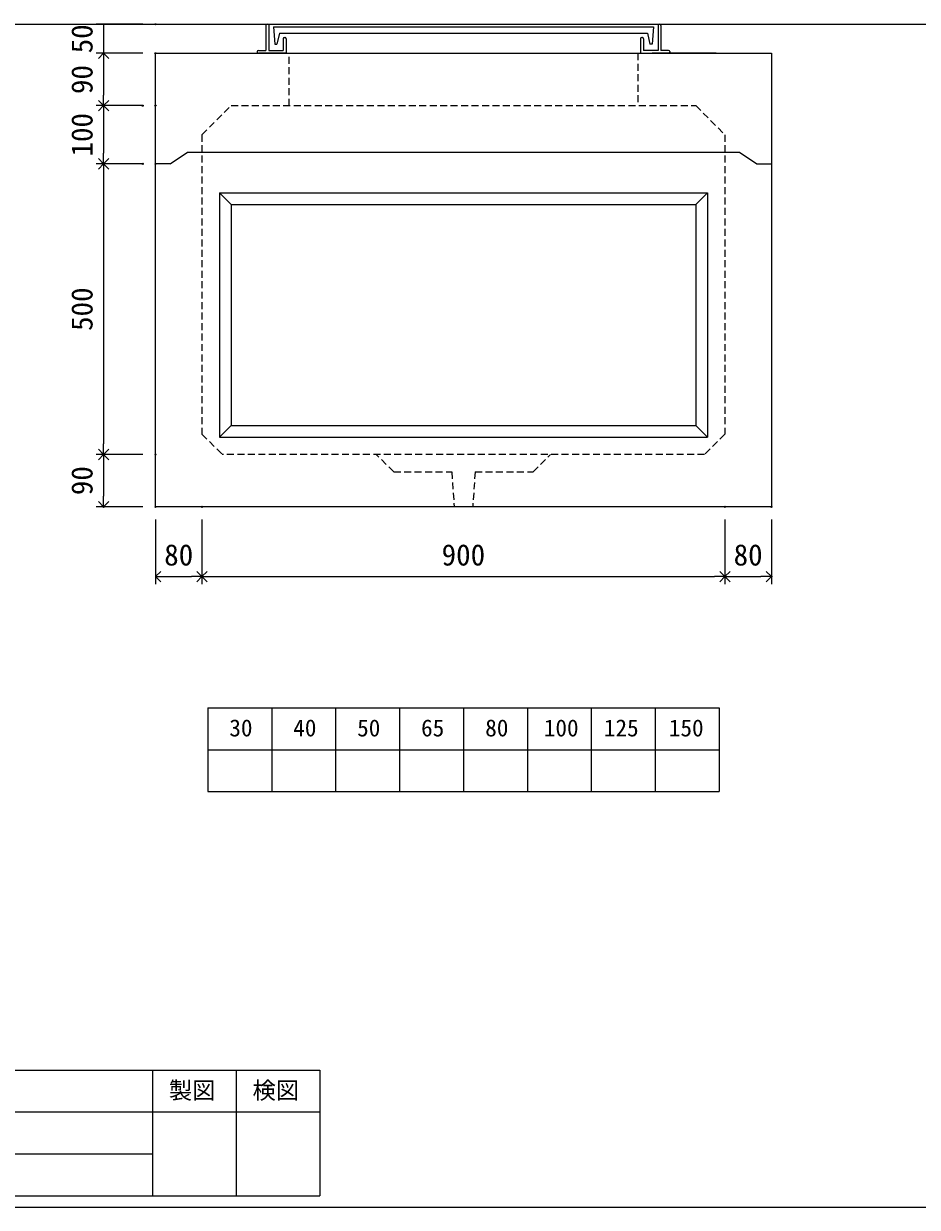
# Model space of a CAD drawing. Units: millimetres, scale not verified. Extents: x -4890 to 18490, y -2324 to 2324.
# Drawn here: x 308 to 1846, y -1951 to 85 of the extents above; entities that cross this region are included whole.
import ezdxf
from ezdxf.enums import TextEntityAlignment as Align

# ---------------------------------------------------------------- set-up
doc = ezdxf.new("R2010")
doc.units = ezdxf.units.MM
doc.header["$LTSCALE"] = 10
doc.header["$PDMODE"] = 32
doc.header["$PDSIZE"] = 2
doc.linetypes.add('DASHED1', pattern=[1.8, 1.2, -0.6])
doc.layers.add('0-1_Defpoints', color=7, linetype='Continuous')
for name, color, linetype, lineweight in [('0-2_waku', 7, 'Continuous', 18), ('0-3_gaikei', 7, 'Continuous', 18), ('0-4_kakure', 7, 'DASHED1', 5), ('0-5_sunpou', 7, 'Continuous', 5), ('0-9_uchigawa', 6, 'Continuous', 18), ('0-B_futa', 3, 'Continuous', 18), ('0-C_GL', 4, 'Continuous', 18), ('0-E_文字１', 7, 'Continuous', 18)]:
    doc.layers.add(name, color=color, linetype=linetype, lineweight=lineweight)
doc.styles.add('ＭＳ ゴシック', font='')
doc.styles.get('ＭＳ ゴシック').set_extended_font_data('MS Gothic')

# ---------------------------------------------------------------- blocks, each defined once
blk = doc.blocks.new('_Open90')
at = {"layer": '0-5_sunpou'}
blk.add_line((0, 0), (-1, 0), dxfattribs=at)
blk.add_lwpolyline([(-0.5, 0.5), (0, 0), (-0.5, -0.5)], dxfattribs=at)
blk = doc.blocks.new('D79')
at = {"layer": '0-1_Defpoints'}
for p in [(1982.32, 2214.36), (1893, 2124.36), (1982.32, 2124.36)]:
    blk.add_point(p, dxfattribs=at)
at = {"layer": '0-5_sunpou'}
for p, q in [((1960.32, 2214.36), (1880, 2214.36)), ((1893, 2196.36), (1893, 2142.36)), ((1960.32, 2124.36), (1880, 2124.36))]:
    blk.add_line(p, q, dxfattribs=at)
at = {"layer": '0-5_sunpou', "xscale": 18, "yscale": 18}
for p, rotation in [((1893, 2214.36), 90), ((1893, 2124.36), 270)]:
    blk.add_blockref('_Open90', p, dxfattribs=dict(at, rotation=rotation))
at = {"layer": '0-5_sunpou', "style": 'ＭＳ ゴシック'}
blk.add_text('90', height=36.66, rotation=90, dxfattribs=at).set_placement((1885, 2144.36), align=Align.BOTTOM_LEFT)
blk = doc.blocks.new('D80')
at = {"layer": '0-1_Defpoints'}
for p in [(1982.32, 2024.36), (1893, 1524.36), (1982.32, 1524.36)]:
    blk.add_point(p, dxfattribs=at)
at = {"layer": '0-5_sunpou'}
for p, q in [((1960.32, 2024.36), (1880, 2024.36)), ((1893, 2006.36), (1893, 1542.36)), ((1960.32, 1524.36), (1880, 1524.36))]:
    blk.add_line(p, q, dxfattribs=at)
at = {"layer": '0-5_sunpou', "xscale": 18, "yscale": 18}
for p, rotation in [((1893, 2024.36), 90), ((1893, 1524.36), 270)]:
    blk.add_blockref('_Open90', p, dxfattribs=dict(at, rotation=rotation))
at = {"layer": '0-5_sunpou', "style": 'ＭＳ ゴシック'}
blk.add_text('500', height=36.66, rotation=90, dxfattribs=at).set_placement((1885, 1736.86), align=Align.BOTTOM_LEFT)
blk = doc.blocks.new('D81')
at = {"layer": '0-1_Defpoints'}
for p in [(1982.32, 1524.36), (1893, 1434.36), (1982.32, 1434.36)]:
    blk.add_point(p, dxfattribs=at)
at = {"layer": '0-5_sunpou'}
for p, q in [((1960.32, 1524.36), (1880, 1524.36)), ((1893, 1506.36), (1893, 1452.36)), ((1960.32, 1434.36), (1880, 1434.36))]:
    blk.add_line(p, q, dxfattribs=at)
at = {"layer": '0-5_sunpou', "xscale": 18, "yscale": 18}
for p, rotation in [((1893, 1524.36), 90), ((1893, 1434.36), 270)]:
    blk.add_blockref('_Open90', p, dxfattribs=dict(at, rotation=rotation))
at = {"layer": '0-5_sunpou', "style": 'ＭＳ ゴシック'}
blk.add_text('90', height=36.66, rotation=90, dxfattribs=at).set_placement((1885, 1454.36), align=Align.BOTTOM_LEFT)
blk = doc.blocks.new('D82')
at = {"layer": '0-1_Defpoints'}
for p in [(1982.32, 1434.36), (2062.32, 1434.36), (2062.32, 1314.33)]:
    blk.add_point(p, dxfattribs=at)
at = {"layer": '0-5_sunpou'}
for p, q in [((1982.32, 1412.36), (1982.32, 1301.33)), ((2062.32, 1412.36), (2062.32, 1301.33)), ((2000.32, 1314.33), (2044.32, 1314.33))]:
    blk.add_line(p, q, dxfattribs=at)
at = {"layer": '0-5_sunpou', "xscale": 18, "yscale": 18, "rotation": 180}
blk.add_blockref('_Open90', (1982.32, 1314.33), dxfattribs=at)
at = {"layer": '0-5_sunpou', "xscale": 18, "yscale": 18}
blk.add_blockref('_Open90', (2062.32, 1314.33), dxfattribs=at)
at = {"layer": '0-5_sunpou', "style": 'ＭＳ ゴシック'}
blk.add_text('80', height=36.66, dxfattribs=at).set_placement((1997.32, 1322.33), align=Align.BOTTOM_LEFT)
blk = doc.blocks.new('D83')
at = {"layer": '0-1_Defpoints'}
for p in [(2062.32, 1434.36), (2962.32, 1434.36), (2962.32, 1314.33)]:
    blk.add_point(p, dxfattribs=at)
at = {"layer": '0-5_sunpou'}
for p, q in [((2062.32, 1412.36), (2062.32, 1301.33)), ((2962.32, 1412.36), (2962.32, 1301.33)), ((2080.32, 1314.33), (2944.32, 1314.33))]:
    blk.add_line(p, q, dxfattribs=at)
at = {"layer": '0-5_sunpou', "xscale": 18, "yscale": 18, "rotation": 180}
blk.add_blockref('_Open90', (2062.32, 1314.33), dxfattribs=at)
at = {"layer": '0-5_sunpou', "xscale": 18, "yscale": 18}
blk.add_blockref('_Open90', (2962.32, 1314.33), dxfattribs=at)
at = {"layer": '0-5_sunpou', "style": 'ＭＳ ゴシック'}
blk.add_text('900', height=36.66, dxfattribs=at).set_placement((2474.82, 1322.33), align=Align.BOTTOM_LEFT)
blk = doc.blocks.new('D84')
at = {"layer": '0-1_Defpoints'}
for p in [(2962.32, 1434.36), (3042.32, 1434.36), (3042.32, 1314.33)]:
    blk.add_point(p, dxfattribs=at)
at = {"layer": '0-5_sunpou'}
for p, q in [((2962.32, 1412.36), (2962.32, 1301.33)), ((3042.32, 1412.36), (3042.32, 1301.33)), ((2980.32, 1314.33), (3024.32, 1314.33))]:
    blk.add_line(p, q, dxfattribs=at)
at = {"layer": '0-5_sunpou', "xscale": 18, "yscale": 18, "rotation": 180}
blk.add_blockref('_Open90', (2962.32, 1314.33), dxfattribs=at)
at = {"layer": '0-5_sunpou', "xscale": 18, "yscale": 18}
blk.add_blockref('_Open90', (3042.32, 1314.33), dxfattribs=at)
at = {"layer": '0-5_sunpou', "style": 'ＭＳ ゴシック'}
blk.add_text('80', height=36.66, dxfattribs=at).set_placement((2977.32, 1322.33), align=Align.BOTTOM_LEFT)
blk = doc.blocks.new('D85')
at = {"layer": '0-1_Defpoints'}
for p in [(1960.32, 2124.36), (1893, 2024.36), (1960.32, 2024.36)]:
    blk.add_point(p, dxfattribs=at)
at = {"layer": '0-5_sunpou'}
for p, q in [((1938.32, 2124.36), (1880, 2124.36)), ((1893, 2106.36), (1893, 2042.36)), ((1938.32, 2024.36), (1880, 2024.36))]:
    blk.add_line(p, q, dxfattribs=at)
at = {"layer": '0-5_sunpou', "xscale": 18, "yscale": 18}
for p, rotation in [((1893, 2124.36), 90), ((1893, 2024.36), 270)]:
    blk.add_blockref('_Open90', p, dxfattribs=dict(at, rotation=rotation))
at = {"layer": '0-5_sunpou', "style": 'ＭＳ ゴシック'}
blk.add_text('100', height=36.66, rotation=90, dxfattribs=at).set_placement((1885, 2036.86), align=Align.BOTTOM_LEFT)
blk = doc.blocks.new('D76')
at = {"layer": '0-1_Defpoints'}
for p in [(1982.32, 2264.36), (1893, 2214.36), (1982.32, 2214.36)]:
    blk.add_point(p, dxfattribs=at)
at = {"layer": '0-5_sunpou'}
for p, q in [((1960.32, 2264.36), (1880, 2264.36)), ((1893, 2264.36), (1893, 2214.36)), ((1960.32, 2214.36), (1880, 2214.36))]:
    blk.add_line(p, q, dxfattribs=at)
at = {"layer": '0-5_sunpou', "style": 'ＭＳ ゴシック'}
blk.add_text('50', height=36.66, rotation=90, dxfattribs=at).set_placement((1885, 2214.36), align=Align.BOTTOM_LEFT)

msp = doc.modelspace()

# ---------------------------------------------------------------- linework, layer by layer
at = {"layer": '0-2_waku'}
for p, q in [((624.94, -1092.13), (624.94, -1236.13)), ((624.94, -1092.13), (624.94, -1236.13)), ((624.94, -1092.13), (624.94, -1236.13)), ((624.94, -1092.13), (624.94, -1236.13)), ((624.94, -1092.13), (1504.94, -1092.13)), ((734.94, -1092.13), (734.94, -1236.13)), ((844.94, -1092.13), (844.94, -1236.13)), ((844.94, -1092.13), (844.94, -1236.13)), ((954.94, -1092.13), (954.94, -1236.13)), ((1064.94, -1092.13), (1064.94, -1236.13)), ((1174.94, -1092.13), (1174.94, -1236.13)), ((1284.94, -1092.13), (1284.94, -1236.13)), ((1394.94, -1092.13), (1394.94, -1236.13)), ((1504.94, -1092.13), (1504.94, -1236.13)), ((624.94, -1164.13), (1504.94, -1164.13)), ((624.94, -1236.13), (1504.94, -1236.13)), ((-1210.06, -1715.13), (817.94, -1715.13)), ((529.94, -1715.13), (529.94, -1931.13)), ((529.94, -1715.13), (529.94, -1931.13)), ((673.94, -1715.13), (673.94, -1931.13)), ((817.94, -1715.13), (817.94, -1931.13)), ((-1210.06, -1787.13), (817.94, -1787.13)), ((-1210.06, -1859.13), (529.94, -1859.13)), ((-1210.06, -1931.13), (817.94, -1931.13)), ((-1230.06, -1951.13), (4889.94, -1951.13)), ((-1230.06, -1951.13), (4889.94, -1951.13))]:
    msp.add_line(p, q, dxfattribs=at)
at = {"layer": '0-3_gaikei'}
for p, q in [((534.94, 33.87), (1594.94, 33.87)), ((534.94, -746.13), (534.94, 33.87)), ((629.94, 33.87), (739.94, 33.87)), ((664.94, 33.87), (1464.94, 33.87)), ((1499.94, 33.87), (1389.94, 33.87)), ((1594.94, 33.87), (1594.94, -746.13)), ((559.94, -156.13), (589.94, -136.13)), ((589.94, -136.13), (1539.94, -136.13)), ((1539.94, -136.13), (1569.94, -156.13)), ((559.94, -156.13), (534.94, -156.13)), ((1569.94, -156.13), (1594.94, -156.13)), ((1594.94, -746.13), (534.94, -746.13))]:
    msp.add_line(p, q, dxfattribs=at)
at = {"layer": '0-4_kakure'}
for p, q in [((764.94, -56.13), (764.94, 33.87)), ((1364.94, 33.87), (1364.94, -56.13)), ((614.94, -106.13), (664.94, -56.13)), ((664.94, -56.13), (1464.94, -56.13)), ((1464.94, -56.13), (1514.94, -106.13)), ((614.94, -106.13), (614.94, -621.13)), ((1514.94, -106.13), (1514.94, -621.13)), ((614.94, -621.13), (649.94, -656.13)), ((1514.94, -621.13), (1479.94, -656.13)), ((1479.94, -656.13), (649.94, -656.13)), ((944.94, -686.13), (914.94, -656.13)), ((1184.94, -686.13), (1214.94, -656.13)), ((944.94, -686.13), (1044.94, -686.13)), ((1044.94, -686.13), (1048.94, -746.13)), ((1084.94, -686.13), (1080.94, -746.13)), ((1084.94, -686.13), (1184.94, -686.13))]:
    msp.add_line(p, q, dxfattribs=at)
at = {"layer": '0-9_uchigawa'}
for p, q in [((644.94, -206.13), (644.94, -626.13)), ((644.94, -206.13), (1064.94, -206.13)), ((644.94, -206.13), (664.94, -226.13)), ((1064.94, -206.13), (1484.94, -206.13)), ((1064.94, -206.13), (1484.94, -206.13)), ((1484.94, -206.13), (1464.94, -226.13)), ((1484.94, -206.13), (1484.94, -626.13)), ((664.94, -226.13), (664.94, -606.13)), ((664.94, -226.13), (1064.94, -226.13)), ((664.94, -226.13), (1064.94, -226.13)), ((1064.94, -226.13), (1464.94, -226.13)), ((1464.94, -226.13), (1464.94, -606.13)), ((664.94, -606.13), (644.94, -626.13)), ((664.94, -606.13), (1064.94, -606.13)), ((1064.94, -606.13), (1464.94, -606.13)), ((1464.94, -606.13), (1484.94, -626.13)), ((644.94, -626.13), (1064.94, -626.13)), ((1064.94, -626.13), (1484.94, -626.13))]:
    msp.add_line(p, q, dxfattribs=at)
at = {"layer": '0-B_futa'}
for p, q in [((724.94, 81.87), (724.94, 38.87)), ((726.94, 83.87), (729.94, 83.87)), ((729.94, 83.87), (729.94, 38.87)), ((1399.94, 83.87), (1399.94, 38.87)), ((1399.94, 83.87), (1402.94, 83.87)), ((1404.94, 81.87), (1404.94, 38.87)), ((737.75, 79.37), (1392.08, 79.37)), ((737.75, 79.37), (740.24, 49.37)), ((748.27, 68.37), (743.95, 49.37)), ((748.27, 68.37), (1381.61, 68.37)), ((1381.61, 68.37), (1385.93, 49.37)), ((1392.08, 79.37), (1389.83, 49.37)), ((740.24, 49.37), (743.95, 49.37)), ((754.94, 58.87), (754.94, 38.87)), ((756.94, 60.87), (757.94, 60.87)), ((759.94, 58.87), (759.94, 33.87)), ((1369.94, 58.87), (1369.94, 33.87)), ((1372.94, 60.87), (1371.94, 60.87)), ((1374.94, 58.87), (1374.94, 38.87)), ((1389.83, 49.37), (1385.93, 49.37)), ((709.94, 36.87), (709.94, 35.87)), ((711.94, 38.87), (724.94, 38.87)), ((759.94, 33.87), (711.94, 33.87)), ((729.94, 38.87), (754.94, 38.87)), ((1369.94, 33.87), (1417.94, 33.87)), ((1399.94, 38.87), (1374.94, 38.87)), ((1417.94, 38.87), (1404.94, 38.87)), ((1419.94, 36.87), (1419.94, 35.87))]:
    msp.add_line(p, q, dxfattribs=at)
for centre, start, end in [((726.94, 81.87), 90, 180), ((1402.94, 81.87), 0, 90), ((756.94, 58.87), 90, 180), ((757.94, 58.87), 0, 90), ((1371.94, 58.87), 90, 180), ((1372.94, 58.87), 0, 90), ((711.94, 36.87), 90, 180), ((711.94, 35.87), 180, 270), ((1417.94, 36.87), 0, 90), ((1417.94, 35.87), 270, 0)]:
    msp.add_arc(centre, 2, start, end, dxfattribs=at)
at = {"layer": '0-C_GL'}
msp.add_line((-1230.06, 83.87), (4889.94, 83.87), dxfattribs=at)

# ---------------------------------------------------------------- block references
at = {"layer": '0-5_sunpou'}
for name in ['D76', 'D79', 'D85', 'D80', 'D81', 'D82', 'D83', 'D84']:
    msp.add_blockref(name, (-1447.37, -2180.49), dxfattribs=at)

# ---------------------------------------------------------------- texts
at = {"layer": '0-E_文字１', "style": 'ＭＳ ゴシック'}
for s, p in [('30', (662.01, -1149.94)), ('40', (772.01, -1149.94)), ('50', (882.01, -1149.94)), ('65', (992.01, -1149.94)), ('80', (1102.42, -1149.94)), ('100', (1203.29, -1149.94)), ('125', (1306.68, -1149.94)), ('150', (1418.45, -1149.94)), ('製図', (558, -1773.38)), ('検図', (702, -1773.38))]:
    msp.add_text(s, height=29.33, dxfattribs=at).set_placement(p, align=Align.BOTTOM_LEFT)

doc.saveas('drawing.dxf')
